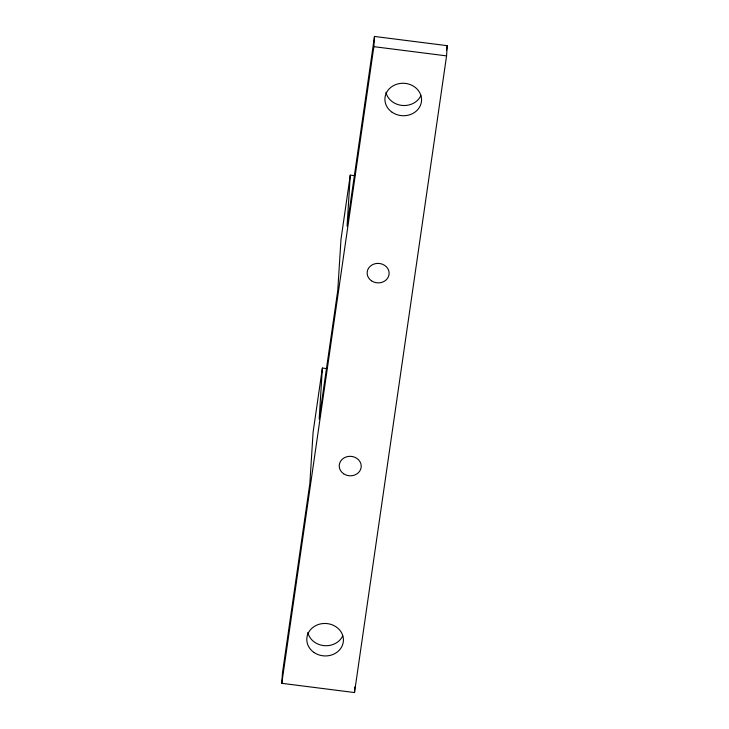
<?xml version="1.0" encoding="UTF-8"?>
<svg xmlns="http://www.w3.org/2000/svg" width="729" height="729" viewBox="0 0 729 729"><rect width="100%" height="100%" fill="white"/><g stroke="black" fill="none" stroke-linecap="round" stroke-linejoin="round"><path stroke-width="1.09" d="M354.75 175.698L350.275 175.133L347.068 226.163L374.496 36.45L447.214 45.681L446.567 55.887L354.504 692.55L281.786 683.319L282.433 673.113L309.861 483.4L313.078 432.37L322.373 368.054L326.847 368.628M322.373 368.054L319.165 419.093L337.764 290.47L340.972 239.44L350.275 175.133M281.786 683.319L373.859 46.656L374.496 36.45M354.504 692.55L354.859 686.882M446.567 50.164L447.214 45.681M373.859 46.656L446.567 55.887M420.833 95.681A18.334 16.229 3.6 0 1 402.153 105.441A18.334 16.229 3.6 0 1 385.914 92.273M342.721 635.888A18.334 16.229 3.6 0 1 324.031 645.639A18.334 16.229 3.6 0 1 307.802 632.48M314.017 652.473A18.334 16.229 3.6 0 0 343.295 642.012A18.334 16.229 3.6 0 0 318.044 624.625A18.334 16.229 3.6 0 0 314.017 652.473M343.569 473.732A10.999 9.741 3.6 0 0 361.137 467.453A10.999 9.741 3.6 0 0 345.983 457.019A10.999 9.741 3.6 0 0 343.569 473.732M371.471 280.802A10.999 9.741 3.6 0 0 389.04 274.523A10.999 9.741 3.6 0 0 373.886 264.089A10.999 9.741 3.6 0 0 371.471 280.802M392.138 112.275A18.334 16.229 3.6 0 0 421.417 101.805A18.334 16.229 3.6 0 0 396.166 84.427A18.334 16.229 3.6 0 0 392.138 112.275"/></g></svg>
